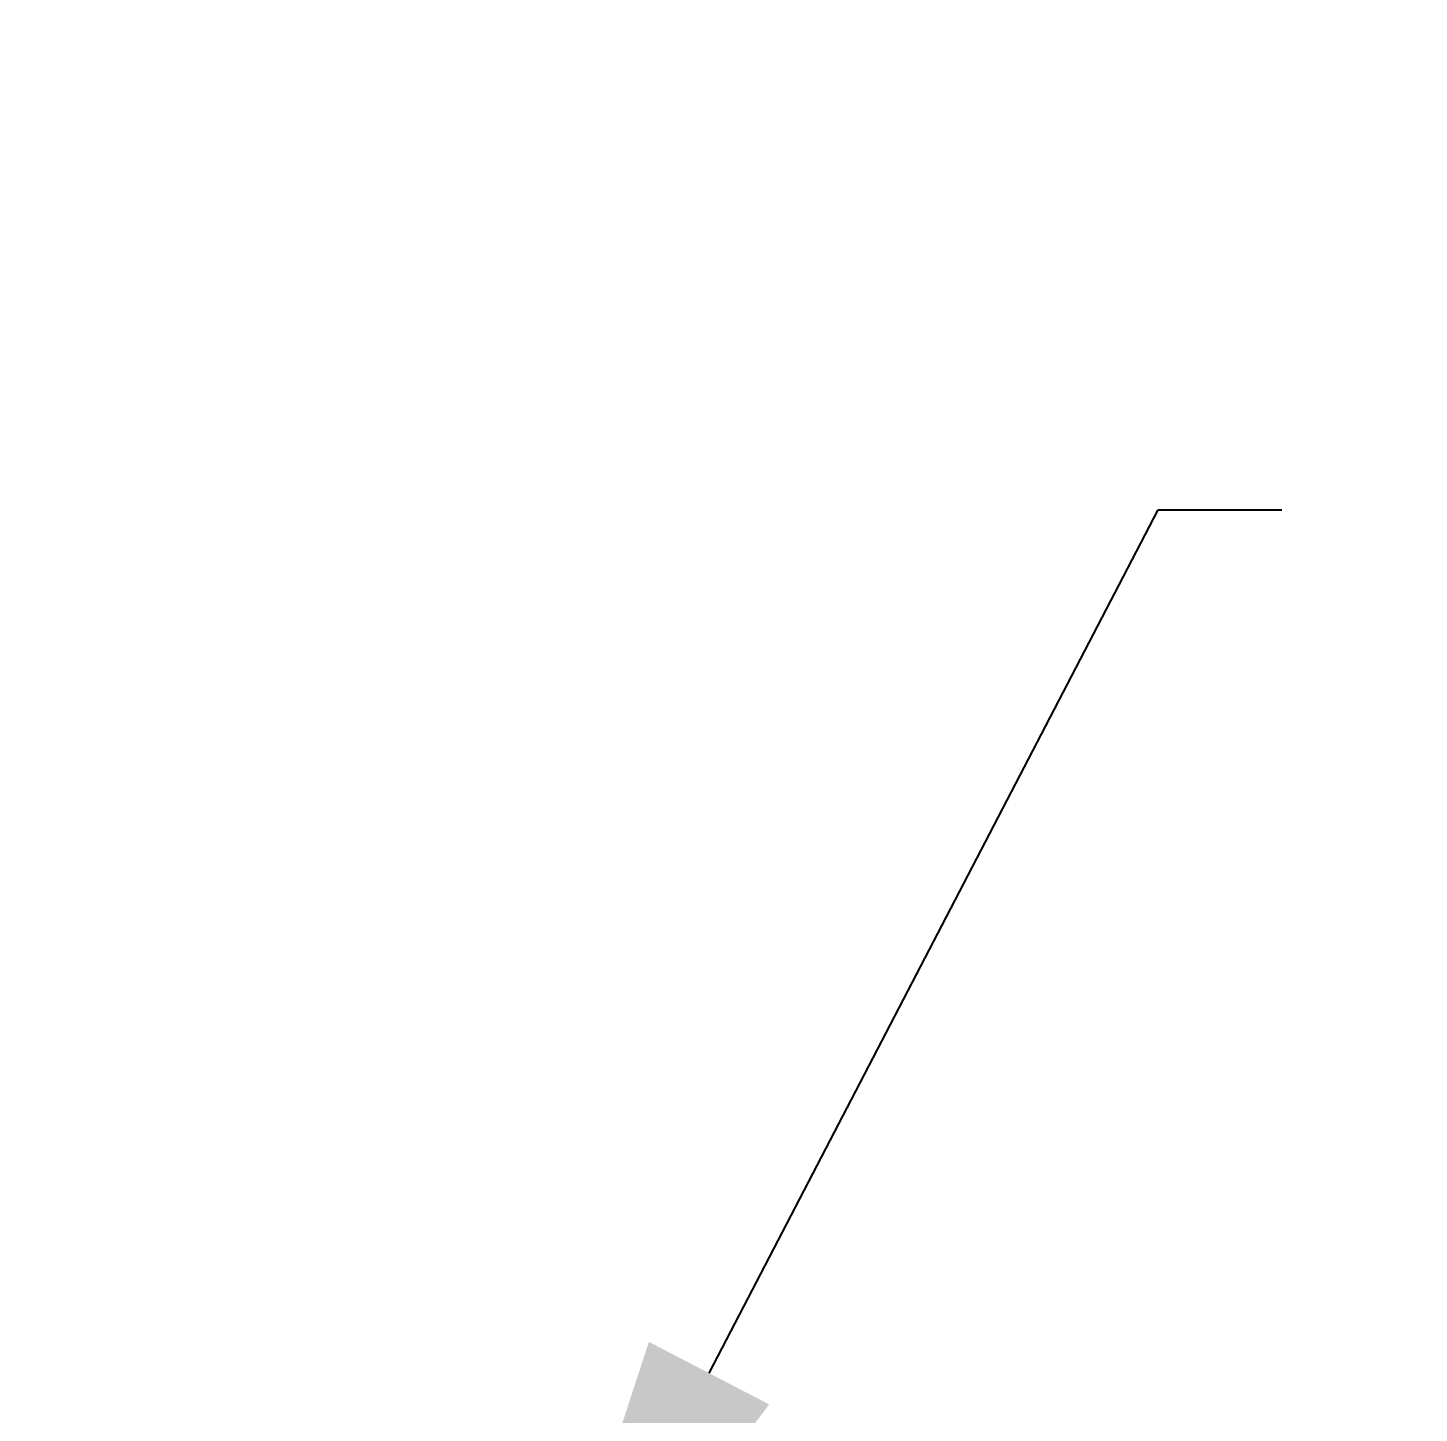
# Model space of a CAD drawing. Header units: feet. Extents: x -21 to 5170, y -254 to 1413.
# Drawn here: x 5089 to 5099.13, y 51.75 to 61.84 of the extents above; entities that cross this region are included whole.
import ezdxf
from ezdxf import colors
from ezdxf.entities.mleader import LeaderData, LeaderLine
from ezdxf.math import Vec2, Vec3

# ---------------------------------------------------------------- set-up
doc = ezdxf.new("R2010")
doc.units = ezdxf.units.FT
doc.header["$MEASUREMENT"] = 0
doc.layers.add('G-ANNO-TEXT', color=1, linetype='Continuous')
doc.styles.add('NEI-A', font='arial.ttf')

msp = doc.modelspace()

# ---------------------------------------------------------------- leaders
at = {"layer": 'G-ANNO-TEXT'}
ml = msp.add_multileader_mtext('Standard', dxfattribs=at)
ml.set_content('\\pxql,t3.00005;INSTALL 4" SCH. 80 CONDUITS AS NEEDED FOR DC FEEDER UGT TRANSITION. MAX. 2 CIRCUITS AND GROUND CABLE PER CONDUIT RISER, MAINTAINING A 12" SEPARATION BETWEEN CONDUITS.', color=256, style='NEI-A')
ml.set_leader_properties()
ml.build(insert=Vec2(0, 0))
ml.multileader.update_dxf_attribs({"dogleg_length": 3.07146, "arrow_head_size": 3})
ctx = ml.context
ctx.base_point, ctx.char_height, ctx.arrow_head_size, ctx.landing_gap_size, ctx.plane_origin = Vec3(5098.12683, 87.311), 2, 3, 1.53573, Vec3(5940.95862, -492.68254)
notes = []
notes.append((ctx, [(0, (1, 1, 0), (5097.22715, 87.311), (1, 0), 0.89968, [(1, [(5077.80697, 61.76961)], 0, [])])]))
ctx.mtext.insert, ctx.mtext.width, ctx.mtext.flow_direction = Vec3(5099.66256, 88.32806), 52.2437381, 5
ctx.mtext.has_bg_fill, ctx.mtext.bg_color, ctx.mtext.bg_scale_factor, ctx.mtext.bg_transparency, ctx.mtext.use_window_bg_color = 1, -1073741824, 1.5, 0, 1
ml = msp.add_multileader_mtext('Standard', dxfattribs=at)
ml.set_content('\\A1;MESSENGER CABLE SUPPORT POST', color=256, style='NEI-A')
ml.set_leader_properties()
ml.build(insert=Vec2(0, 0))
ml.multileader.update_dxf_attribs({"dogleg_length": 0.89968, "arrow_head_size": 3})
ctx = ml.context
ctx.base_point, ctx.char_height, ctx.arrow_head_size, ctx.landing_gap_size, ctx.plane_origin = Vec3(5098.12683, 58.32841), 2, 3, 1.53573, Vec3(5807.43835, -478.47014)
notes.append((ctx, [(0, (1, 1, 0), (5097.22715, 58.32841), (1, 0), 0.89968, [(1, [(5092.57589, 49.38127)], 0, [])])]))
ctx.mtext.insert, ctx.mtext.width, ctx.mtext.flow_direction = Vec3(5099.66256, 59.34546), 54.3661174, 5
ctx.mtext.has_bg_fill, ctx.mtext.bg_color, ctx.mtext.bg_scale_factor, ctx.mtext.bg_transparency, ctx.mtext.use_window_bg_color = 1, -1073741824, 1.5, 0, 1
for ctx, leaders in notes:
    for number, flags, end, landing, length, lines in leaders:
        leader = LeaderData()
        leader.index, (leader.has_last_leader_line, leader.has_dogleg_vector, leader.attachment_direction) = number, flags
        leader.last_leader_point, leader.dogleg_vector, leader.dogleg_length = Vec3(end), Vec3(landing), length
        for number, points, colour, breaks in lines:
            line = LeaderLine()
            line.index, line.vertices, line.color, line.breaks = number, Vec3.list(points), colors.encode_raw_color(colour), breaks
            leader.lines.append(line)
        ctx.leaders.append(leader)

doc.saveas('drawing.dxf')
